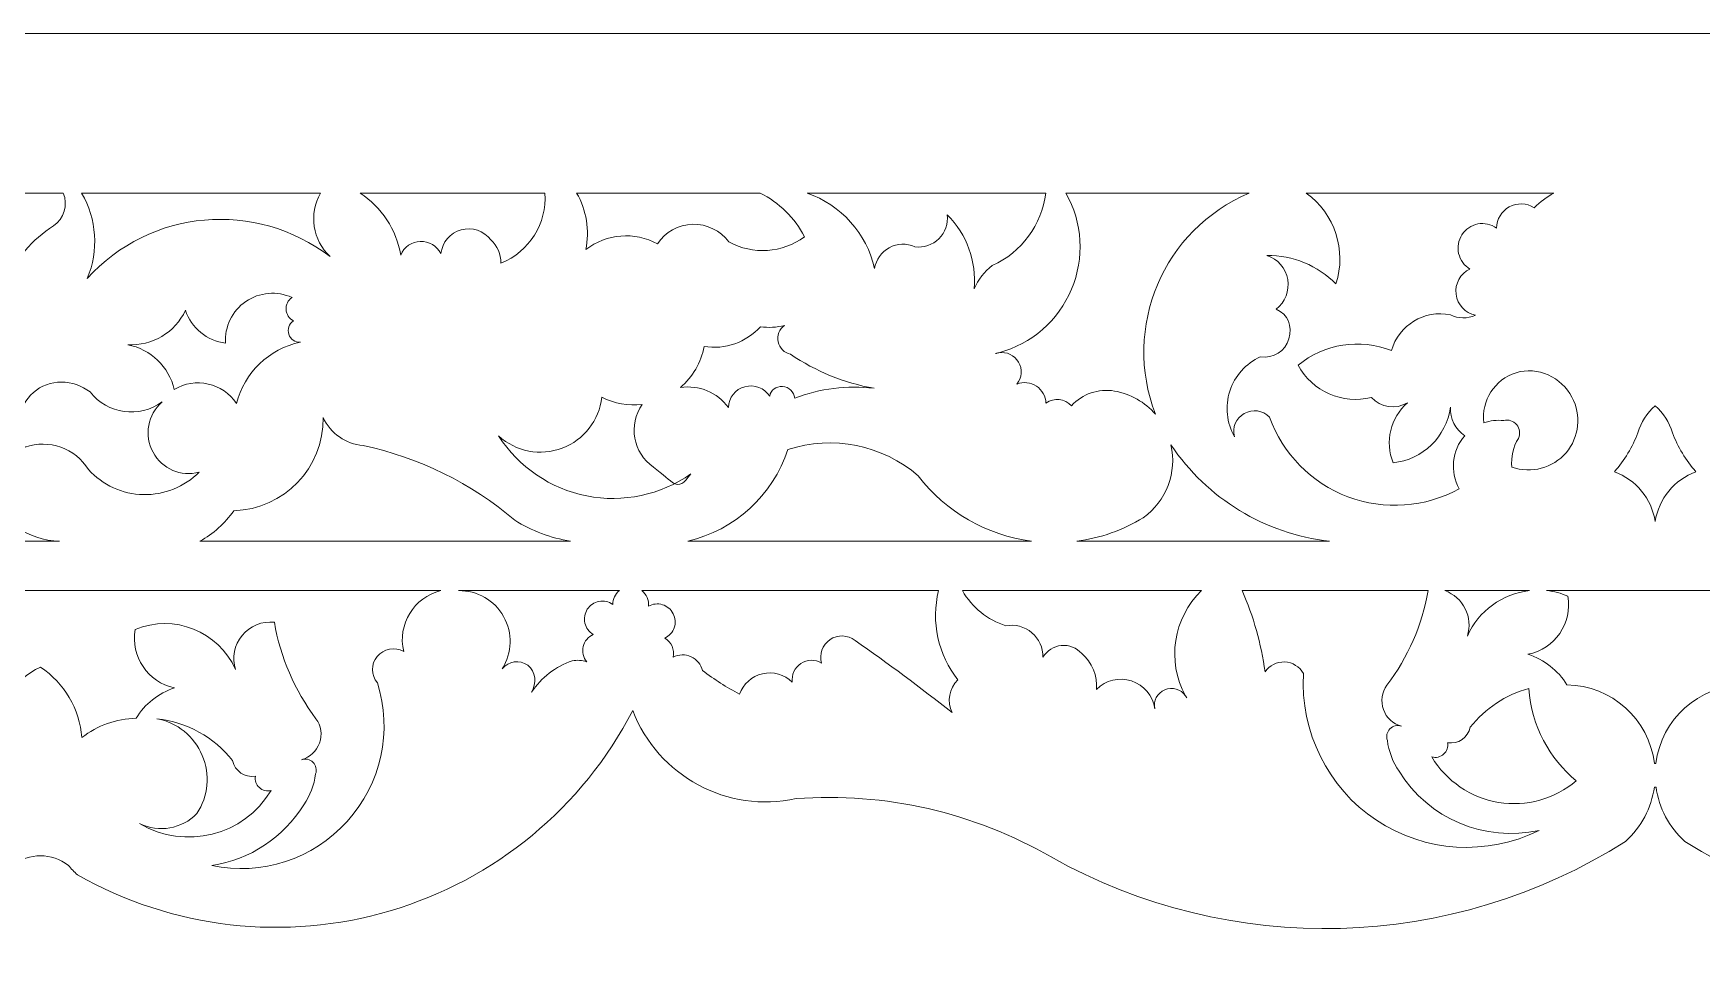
# Model space of a CAD drawing. Header units: millimetres. Extents: x 5491 to 5692, y 3893 to 3974.
# Drawn here: x 5525.5 to 5592.5, y 3892.7 to 3930 of the extents above; entities that cross this region are included whole.
import ezdxf

# ---------------------------------------------------------------- set-up
doc = ezdxf.new("R2010")
doc.units = ezdxf.units.MM
doc.header["$MEASUREMENT"] = 0
doc.layers.add('SITARA ALL', color=18, linetype='Continuous', true_color=0x000000)

msp = doc.modelspace()

# ---------------------------------------------------------------- linework, layer by layer
at = {"layer": 'SITARA ALL', "lineweight": 9}
for points, knots in [([(5690.658, 3930.033), (5690.658, 3930.033), (5590.668, 3930.033), (5590.668, 3930.033), (5590.668, 3930.033), (5490.677, 3930.033), (5490.677, 3930.033), (5490.677, 3930.033), (5490.677, 3894.013), (5490.677, 3894.013), (5490.677, 3894.013), (5495.109, 3894.013), (5495.109, 3894.013), (5495.703, 3897.139), (5498.024, 3899.654), (5501.092, 3900.497), (5504.161, 3901.34), (5507.47, 3900.33), (5509.577, 3897.946), (5513.228, 3893.504), (5519.729, 3892.739), (5524.301, 3896.226), (5524.433, 3896.344), (5524.555, 3896.471), (5524.667, 3896.607), (5525.326, 3897.119), (5526.249, 3897.119), (5526.908, 3896.607), (5527.02, 3896.471), (5527.143, 3896.344), (5527.274, 3896.226), (5531.094, 3894.055), (5535.633, 3893.534), (5539.845, 3894.783), (5544.057, 3896.033), (5547.568, 3898.925), (5549.586, 3902.828), (5550.603, 3900.188), (5553.39, 3898.684), (5556.154, 3899.289), (5559.724, 3899.554), (5563.293, 3898.736), (5566.392, 3896.943), (5573.62, 3892.893), (5582.479, 3893.13), (5589.474, 3897.571), (5590.105, 3898.139), (5590.516, 3898.911), (5590.634, 3899.752), (5590.634, 3899.752), (5590.701, 3899.752), (5590.701, 3899.752), (5590.819, 3898.911), (5591.23, 3898.139), (5591.861, 3897.571), (5598.858, 3893.134), (5607.717, 3892.889), (5614.943, 3896.943), (5618.042, 3898.736), (5621.611, 3899.554), (5625.181, 3899.289), (5627.946, 3898.687), (5630.734, 3900.187), (5631.749, 3902.828), (5633.772, 3898.928), (5637.297, 3896.021), (5641.511, 3894.777), (5645.725, 3893.533), (5650.245, 3894.049), (5654.061, 3896.226), (5654.192, 3896.344), (5654.315, 3896.471), (5654.427, 3896.607), (5655.086, 3897.119), (5656.009, 3897.119), (5656.668, 3896.607), (5656.78, 3896.471), (5656.903, 3896.344), (5657.034, 3896.226), (5661.61, 3892.745), (5668.113, 3893.499), (5671.758, 3897.946), (5673.853, 3900.341), (5677.128, 3901.335), (5680.2, 3900.509), (5683.273, 3899.682), (5685.616, 3897.136), (5686.226, 3894.013), (5686.226, 3894.013), (5690.658, 3894.013), (5690.658, 3894.013), (5690.658, 3894.013), (5690.658, 3930.033), (5690.658, 3930.033)], [0, 0, 0, 0, 0.032258, 0.032258, 0.032258, 0.064516, 0.064516, 0.064516, 0.096774, 0.096774, 0.096774, 0.129032, 0.129032, 0.129032, 0.16129, 0.16129, 0.16129, 0.193548, 0.193548, 0.193548, 0.225806, 0.225806, 0.225806, 0.258065, 0.258065, 0.258065, 0.290323, 0.290323, 0.290323, 0.322581, 0.322581, 0.322581, 0.354839, 0.354839, 0.354839, 0.387097, 0.387097, 0.387097, 0.419355, 0.419355, 0.419355, 0.451613, 0.451613, 0.451613, 0.483871, 0.483871, 0.483871, 0.516129, 0.516129, 0.516129, 0.548387, 0.548387, 0.548387, 0.580645, 0.580645, 0.580645, 0.612903, 0.612903, 0.612903, 0.645161, 0.645161, 0.645161, 0.677419, 0.677419, 0.677419, 0.709677, 0.709677, 0.709677, 0.741935, 0.741935, 0.741935, 0.774194, 0.774194, 0.774194, 0.806452, 0.806452, 0.806452, 0.83871, 0.83871, 0.83871, 0.870968, 0.870968, 0.870968, 0.903226, 0.903226, 0.903226, 0.935484, 0.935484, 0.935484, 0.967742, 0.967742, 0.967742, 1, 1, 1, 1]), ([(5526.317, 3922.296), (5525.449, 3921.763), (5524.782, 3920.958), (5524.42, 3920.006), (5524.488, 3920.629), (5524.422, 3921.259), (5524.228, 3921.855), (5524.035, 3922.304), (5523.549, 3922.552), (5523.072, 3922.443), (5522.596, 3922.334), (5522.264, 3921.937), (5522.286, 3921.448), (5521.915, 3921.461), (5521.555, 3921.318), (5521.293, 3921.054), (5521.032, 3920.79), (5520.893, 3920.43), (5520.91, 3920.059), (5520.619, 3921.49), (5519.804, 3922.759), (5518.622, 3923.617), (5518.622, 3923.617), (5526.706, 3923.617), (5526.706, 3923.617), (5526.896, 3923.14), (5526.735, 3922.594), (5526.317, 3922.296)], [0, 0, 0, 0, 0.111111, 0.111111, 0.111111, 0.222222, 0.222222, 0.222222, 0.333333, 0.333333, 0.333333, 0.444444, 0.444444, 0.444444, 0.555556, 0.555556, 0.555556, 0.666667, 0.666667, 0.666667, 0.777778, 0.777778, 0.777778, 0.888889, 0.888889, 0.888889, 1, 1, 1, 1]), ([(5537.427, 3921.062), (5534.441, 3923.358), (5530.196, 3922.98), (5527.67, 3920.185), (5528.135, 3921.302), (5528.052, 3922.571), (5527.443, 3923.617), (5527.443, 3923.617), (5537.041, 3923.617), (5537.041, 3923.617), (5536.564, 3922.778), (5536.723, 3921.722), (5537.427, 3921.062)], [0, 0, 0, 0, 0.25, 0.25, 0.25, 0.5, 0.5, 0.5, 0.75, 0.75, 0.75, 1, 1, 1, 1]), ([(5546.056, 3923.617), (5546.145, 3922.395), (5545.428, 3921.256), (5544.288, 3920.807), (5544.294, 3921.16), (5544.147, 3921.499), (5543.884, 3921.735), (5543.607, 3922.102), (5543.134, 3922.262), (5542.691, 3922.139), (5542.248, 3922.016), (5541.926, 3921.643), (5541.878, 3921.186), (5541.722, 3921.498), (5541.398, 3921.689), (5541.05, 3921.675), (5540.702, 3921.662), (5540.396, 3921.45), (5540.265, 3921.128), (5540.089, 3922.149), (5539.497, 3923.05), (5538.63, 3923.617), (5538.63, 3923.617), (5546.056, 3923.617), (5546.056, 3923.617)], [0, 0, 0, 0, 0.125, 0.125, 0.125, 0.25, 0.25, 0.25, 0.375, 0.375, 0.375, 0.5, 0.5, 0.5, 0.625, 0.625, 0.625, 0.75, 0.75, 0.75, 0.875, 0.875, 0.875, 1, 1, 1, 1]), ([(5556.486, 3921.86), (5555.6, 3921.207), (5554.413, 3921.126), (5553.446, 3921.652), (5553.106, 3922.113), (5552.563, 3922.378), (5551.991, 3922.362), (5551.42, 3922.347), (5550.894, 3922.056), (5550.581, 3921.577), (5549.661, 3922.08), (5548.531, 3921.989), (5547.704, 3921.344), (5547.856, 3922.122), (5547.724, 3922.928), (5547.332, 3923.617), (5547.332, 3923.617), (5554.7, 3923.617), (5554.7, 3923.617), (5555.468, 3923.238), (5556.094, 3922.621), (5556.486, 3921.86)], [0, 0, 0, 0, 0.142857, 0.142857, 0.142857, 0.285714, 0.285714, 0.285714, 0.428571, 0.428571, 0.428571, 0.571429, 0.571429, 0.571429, 0.714286, 0.714286, 0.714286, 0.857143, 0.857143, 0.857143, 1, 1, 1, 1]), ([(5566.184, 3923.617), (5566.023, 3922.339), (5565.208, 3921.235), (5564.034, 3920.704), (5563.711, 3920.464), (5563.46, 3920.14), (5563.308, 3919.767), (5563.403, 3920.871), (5563.008, 3921.96), (5562.226, 3922.744), (5562.267, 3922.389), (5562.142, 3922.034), (5561.887, 3921.783), (5561.632, 3921.532), (5561.274, 3921.413), (5560.919, 3921.46), (5560.59, 3921.608), (5560.211, 3921.594), (5559.894, 3921.422), (5559.577, 3921.249), (5559.359, 3920.941), (5559.305, 3920.584), (5558.983, 3921.996), (5557.958, 3923.143), (5556.589, 3923.617), (5556.589, 3923.617), (5566.184, 3923.617), (5566.184, 3923.617)], [0, 0, 0, 0, 0.111111, 0.111111, 0.111111, 0.222222, 0.222222, 0.222222, 0.333333, 0.333333, 0.333333, 0.444444, 0.444444, 0.444444, 0.555556, 0.555556, 0.555556, 0.666667, 0.666667, 0.666667, 0.777778, 0.777778, 0.777778, 0.888889, 0.888889, 0.888889, 1, 1, 1, 1]), ([(5574.358, 3923.617), (5570.906, 3922.155), (5569.237, 3918.224), (5570.591, 3914.728), (5570.166, 3915.22), (5569.584, 3915.55), (5568.944, 3915.664), (5568.303, 3915.773), (5567.651, 3915.55), (5567.211, 3915.071), (5566.949, 3915.364), (5566.506, 3915.41), (5566.19, 3915.175), (5566.18, 3915.453), (5566.036, 3915.709), (5565.803, 3915.862), (5565.57, 3916.014), (5565.28, 3916.045), (5565.021, 3915.942), (5565.224, 3916.194), (5565.251, 3916.545), (5565.087, 3916.825), (5564.924, 3917.104), (5564.612, 3917.254), (5564.293, 3917.201), (5564.251, 3917.189), (5564.209, 3917.179), (5564.166, 3917.169), (5564.208, 3917.183), (5564.25, 3917.194), (5564.293, 3917.201), (5565.609, 3917.553), (5566.688, 3918.495), (5567.216, 3919.752), (5567.743, 3921.009), (5567.664, 3922.43), (5566.994, 3923.617), (5566.994, 3923.617), (5574.358, 3923.617), (5574.358, 3923.617)], [0, 0, 0, 0, 0.076923, 0.076923, 0.076923, 0.153846, 0.153846, 0.153846, 0.230769, 0.230769, 0.230769, 0.307692, 0.307692, 0.307692, 0.384615, 0.384615, 0.384615, 0.461538, 0.461538, 0.461538, 0.538462, 0.538462, 0.538462, 0.615385, 0.615385, 0.615385, 0.692308, 0.692308, 0.692308, 0.769231, 0.769231, 0.769231, 0.846154, 0.846154, 0.846154, 0.923077, 0.923077, 0.923077, 1, 1, 1, 1]), ([(5576.644, 3923.617), (5576.644, 3923.617), (5586.601, 3923.617), (5586.601, 3923.617), (5586.312, 3923.454), (5586.044, 3923.257), (5585.802, 3923.03), (5585.501, 3923.221), (5585.12, 3923.233), (5584.806, 3923.063), (5584.493, 3922.892), (5584.297, 3922.569), (5584.294, 3922.212), (5584.076, 3922.367), (5583.804, 3922.425), (5583.541, 3922.375), (5583.278, 3922.324), (5583.048, 3922.17), (5582.903, 3921.945), (5582.757, 3921.721), (5582.71, 3921.446), (5582.771, 3921.186), (5582.832, 3920.925), (5582.996, 3920.702), (5583.227, 3920.566), (5582.84, 3920.385), (5582.613, 3919.976), (5582.666, 3919.552), (5582.719, 3919.129), (5583.028, 3918.79), (5583.447, 3918.71), (5583.126, 3918.563), (5582.756, 3918.568), (5582.438, 3918.723), (5581.395, 3918.939), (5580.362, 3918.316), (5580.07, 3917.291), (5578.804, 3917.791), (5577.368, 3917.566), (5576.317, 3916.702), (5576.892, 3915.651), (5578.1, 3915.117), (5579.264, 3915.402), (5579.636, 3914.995), (5580.244, 3914.907), (5580.716, 3915.193), (5580.028, 3914.594), (5579.796, 3913.624), (5580.139, 3912.779), (5581.328, 3912.911), (5582.276, 3913.829), (5582.446, 3915.013), (5582.421, 3914.556), (5582.638, 3914.121), (5583.018, 3913.865), (5582.498, 3913.276), (5582.409, 3912.423), (5582.797, 3911.739), (5581.425, 3910.981), (5579.79, 3910.863), (5578.323, 3911.415), (5576.857, 3911.967), (5575.702, 3913.143), (5575.17, 3914.617), (5574.904, 3914.89), (5574.487, 3914.949), (5574.156, 3914.759), (5573.825, 3914.569), (5573.661, 3914.194), (5573.763, 3913.827), (5573.448, 3914.385), (5573.38, 3915.049), (5573.577, 3915.659), (5573.774, 3916.269), (5574.22, 3916.77), (5574.801, 3917.039), (5575.315, 3916.951), (5575.812, 3917.264), (5575.953, 3917.766), (5576.095, 3918.267), (5575.921, 3918.756), (5575.437, 3918.949), (5575.802, 3919.23), (5575.981, 3919.69), (5575.902, 3920.144), (5575.823, 3920.597), (5575.504, 3920.968), (5575.066, 3921.109), (5576.108, 3921.122), (5577.112, 3920.708), (5577.842, 3919.964), (5578.279, 3921.314), (5577.796, 3922.79), (5576.644, 3923.617)], [0, 0, 0, 0, 0.032258, 0.032258, 0.032258, 0.064516, 0.064516, 0.064516, 0.096774, 0.096774, 0.096774, 0.129032, 0.129032, 0.129032, 0.16129, 0.16129, 0.16129, 0.193548, 0.193548, 0.193548, 0.225806, 0.225806, 0.225806, 0.258065, 0.258065, 0.258065, 0.290323, 0.290323, 0.290323, 0.322581, 0.322581, 0.322581, 0.354839, 0.354839, 0.354839, 0.387097, 0.387097, 0.387097, 0.419355, 0.419355, 0.419355, 0.451613, 0.451613, 0.451613, 0.483871, 0.483871, 0.483871, 0.516129, 0.516129, 0.516129, 0.548387, 0.548387, 0.548387, 0.580645, 0.580645, 0.580645, 0.612903, 0.612903, 0.612903, 0.645161, 0.645161, 0.645161, 0.677419, 0.677419, 0.677419, 0.709677, 0.709677, 0.709677, 0.741935, 0.741935, 0.741935, 0.774194, 0.774194, 0.774194, 0.806452, 0.806452, 0.806452, 0.83871, 0.83871, 0.83871, 0.870968, 0.870968, 0.870968, 0.903226, 0.903226, 0.903226, 0.935484, 0.935484, 0.935484, 0.967742, 0.967742, 0.967742, 1, 1, 1, 1]), ([(5526.555, 3909.629), (5526.555, 3909.629), (5512.017, 3909.629), (5512.017, 3909.629), (5512.901, 3909.718), (5513.713, 3910.155), (5514.273, 3910.845), (5514.833, 3911.534), (5515.095, 3912.414), (5515.001, 3913.297), (5514.907, 3914.18), (5514.465, 3914.989), (5513.773, 3915.545), (5513.081, 3916.101), (5512.199, 3916.359), (5511.317, 3916.26), (5510.85, 3916.717), (5510.602, 3917.353), (5510.636, 3918.005), (5510.669, 3918.657), (5510.984, 3919.266), (5511.495, 3919.673), (5511.379, 3919.382), (5511.423, 3919.052), (5511.611, 3918.802), (5511.799, 3918.552), (5512.102, 3918.419), (5512.413, 3918.451), (5513.407, 3919.638), (5515.055, 3920.048), (5516.491, 3919.469), (5516.049, 3918.911), (5516.008, 3918.135), (5516.389, 3917.534), (5517.743, 3918.002), (5519.227, 3917.329), (5519.772, 3916.004), (5518.754, 3915.954), (5517.773, 3915.611), (5516.947, 3915.016), (5517.558, 3914.129), (5518.713, 3913.803), (5519.697, 3914.241), (5519.682, 3913.928), (5519.825, 3913.627), (5520.078, 3913.44), (5520.33, 3913.253), (5520.657, 3913.203), (5520.953, 3913.309), (5522.002, 3913.021), (5522.936, 3912.414), (5523.625, 3911.572), (5524.159, 3910.424), (5525.29, 3909.673), (5526.555, 3909.629)], [0, 0, 0, 0, 0.055556, 0.055556, 0.055556, 0.111111, 0.111111, 0.111111, 0.166667, 0.166667, 0.166667, 0.222222, 0.222222, 0.222222, 0.277778, 0.277778, 0.277778, 0.333333, 0.333333, 0.333333, 0.388889, 0.388889, 0.388889, 0.444444, 0.444444, 0.444444, 0.5, 0.5, 0.5, 0.555556, 0.555556, 0.555556, 0.611111, 0.611111, 0.611111, 0.666667, 0.666667, 0.666667, 0.722222, 0.722222, 0.722222, 0.777778, 0.777778, 0.777778, 0.833333, 0.833333, 0.833333, 0.888889, 0.888889, 0.888889, 0.944444, 0.944444, 0.944444, 1, 1, 1, 1]), ([(5536.234, 3917.625), (5534.975, 3917.362), (5533.978, 3916.404), (5533.665, 3915.156), (5533.118, 3915.988), (5532.013, 3916.239), (5531.162, 3915.722), (5530.953, 3916.641), (5530.22, 3917.348), (5529.294, 3917.523), (5530.278, 3917.467), (5531.196, 3918.014), (5531.613, 3918.906), (5531.851, 3918.193), (5532.477, 3917.681), (5533.223, 3917.587), (5533.181, 3918.249), (5533.49, 3918.884), (5534.036, 3919.26), (5534.583, 3919.636), (5535.292, 3919.695), (5535.895, 3919.421), (5535.735, 3919.314), (5535.643, 3919.13), (5535.654, 3918.937), (5535.666, 3918.744), (5535.777, 3918.573), (5535.949, 3918.486), (5535.774, 3918.367), (5535.701, 3918.145), (5535.769, 3917.945), (5535.837, 3917.744), (5536.023, 3917.614), (5536.234, 3917.625)], [0, 0, 0, 0, 0.090909, 0.090909, 0.090909, 0.181818, 0.181818, 0.181818, 0.272727, 0.272727, 0.272727, 0.363636, 0.363636, 0.363636, 0.454545, 0.454545, 0.454545, 0.545455, 0.545455, 0.545455, 0.636364, 0.636364, 0.636364, 0.727273, 0.727273, 0.727273, 0.818182, 0.818182, 0.818182, 0.909091, 0.909091, 0.909091, 1, 1, 1, 1]), ([(5559.28, 3915.773), (5558.2, 3915.904), (5557.105, 3915.766), (5556.092, 3915.371), (5556.073, 3915.629), (5555.864, 3915.832), (5555.605, 3915.843), (5555.347, 3915.854), (5555.13, 3915.709), (5555.089, 3915.454), (5554.876, 3915.788), (5554.47, 3915.943), (5554.089, 3915.837), (5553.707, 3915.732), (5553.44, 3915.401), (5553.429, 3915.005), (5552.986, 3915.611), (5552.242, 3915.919), (5551.5, 3915.801), (5551.996, 3916.228), (5552.332, 3916.811), (5552.451, 3917.454), (5553.293, 3917.318), (5554.146, 3917.616), (5554.718, 3918.248), (5555.042, 3918.201), (5555.372, 3918.219), (5555.689, 3918.302), (5555.479, 3918.153), (5555.377, 3917.894), (5555.43, 3917.642), (5555.482, 3917.389), (5555.676, 3917.194), (5555.928, 3917.143), (5556.936, 3916.453), (5558.078, 3915.986), (5559.28, 3915.773)], [0, 0, 0, 0, 0.083333, 0.083333, 0.083333, 0.166667, 0.166667, 0.166667, 0.25, 0.25, 0.25, 0.333333, 0.333333, 0.333333, 0.416667, 0.416667, 0.416667, 0.5, 0.5, 0.5, 0.583333, 0.583333, 0.583333, 0.666667, 0.666667, 0.666667, 0.75, 0.75, 0.75, 0.833333, 0.833333, 0.833333, 0.916667, 0.916667, 0.916667, 1, 1, 1, 1]), ([(5587.324, 3915.414), (5587.713, 3914.695), (5587.62, 3913.81), (5587.09, 3913.187), (5586.56, 3912.565), (5585.685, 3912.337), (5584.913, 3912.607), (5584.864, 3913.01), (5584.956, 3913.419), (5585.174, 3913.763), (5585.258, 3913.944), (5585.231, 3914.157), (5585.103, 3914.31), (5584.975, 3914.463), (5584.773, 3914.529), (5584.58, 3914.479), (5584.311, 3914.505), (5584.04, 3914.473), (5583.785, 3914.383), (5583.671, 3915.279), (5584.215, 3916.129), (5585.077, 3916.4), (5585.939, 3916.671), (5586.906, 3916.215), (5587.324, 3915.414)], [0, 0, 0, 0, 0.125, 0.125, 0.125, 0.25, 0.25, 0.25, 0.375, 0.375, 0.375, 0.5, 0.5, 0.5, 0.625, 0.625, 0.625, 0.75, 0.75, 0.75, 0.875, 0.875, 0.875, 1, 1, 1, 1]), ([(5532.165, 3912.409), (5531.573, 3911.812), (5530.762, 3911.485), (5529.922, 3911.502), (5529.082, 3911.52), (5528.283, 3911.885), (5527.716, 3912.506), (5527.186, 3913.369), (5526.127, 3913.745), (5525.173, 3913.407), (5524.736, 3914.123), (5524.875, 3915.049), (5525.502, 3915.606), (5526.13, 3916.163), (5527.122, 3916.145), (5527.781, 3915.626), (5528.481, 3914.736), (5529.757, 3914.558), (5530.672, 3915.223), (5530.094, 3914.719), (5529.944, 3913.88), (5530.312, 3913.206), (5530.68, 3912.533), (5531.428, 3912.195), (5532.165, 3912.409)], [0, 0, 0, 0, 0.125, 0.125, 0.125, 0.25, 0.25, 0.25, 0.375, 0.375, 0.375, 0.5, 0.5, 0.5, 0.625, 0.625, 0.625, 0.75, 0.75, 0.75, 0.875, 0.875, 0.875, 1, 1, 1, 1]), ([(5549.963, 3915.127), (5549.397, 3914.305), (5549.599, 3913.18), (5550.415, 3912.606), (5551.232, 3912.032), (5551.339, 3911.522), (5551.921, 3912.334), (5550.705, 3911.483), (5549.195, 3911.164), (5547.739, 3911.45), (5546.283, 3911.736), (5545.002, 3912.61), (5544.198, 3913.858), (5544.889, 3913.227), (5545.877, 3913.038), (5546.752, 3913.369), (5547.627, 3913.701), (5548.24, 3914.484), (5548.34, 3915.414), (5548.841, 3915.162), (5549.406, 3915.062), (5549.963, 3915.127)], [0, 0, 0, 0, 0.142857, 0.142857, 0.142857, 0.285714, 0.285714, 0.285714, 0.428571, 0.428571, 0.428571, 0.571429, 0.571429, 0.571429, 0.714286, 0.714286, 0.714286, 0.857143, 0.857143, 0.857143, 1, 1, 1, 1]), ([(5590.668, 3915.066), (5590.998, 3914.782), (5591.24, 3914.408), (5591.362, 3913.99), (5591.578, 3913.413), (5591.897, 3912.882), (5592.304, 3912.42), (5591.437, 3912.1), (5590.812, 3911.338), (5590.668, 3910.425), (5590.523, 3911.338), (5589.898, 3912.1), (5589.031, 3912.42), (5589.438, 3912.882), (5589.757, 3913.413), (5589.973, 3913.99), (5590.095, 3914.408), (5590.337, 3914.782), (5590.668, 3915.066)], [0, 0, 0, 0, 0.166667, 0.166667, 0.166667, 0.333333, 0.333333, 0.333333, 0.5, 0.5, 0.5, 0.666667, 0.666667, 0.666667, 0.833333, 0.833333, 0.833333, 1, 1, 1, 1]), ([(5547.084, 3909.629), (5547.084, 3909.629), (5532.194, 3909.629), (5532.194, 3909.629), (5532.737, 3909.926), (5533.202, 3910.346), (5533.553, 3910.856), (5535.575, 3910.909), (5537.178, 3912.576), (5537.146, 3914.599), (5537.439, 3913.96), (5538.054, 3913.53), (5538.755, 3913.473), (5541.002, 3912.995), (5543.096, 3911.964), (5544.845, 3910.473), (5545.529, 3910.048), (5546.29, 3909.762), (5547.084, 3909.629)], [0, 0, 0, 0, 0.166667, 0.166667, 0.166667, 0.333333, 0.333333, 0.333333, 0.5, 0.5, 0.5, 0.666667, 0.666667, 0.666667, 0.833333, 0.833333, 0.833333, 1, 1, 1, 1]), ([(5565.61, 3909.629), (5565.61, 3909.629), (5551.798, 3909.629), (5551.798, 3909.629), (5553.689, 3910.075), (5555.211, 3911.469), (5555.819, 3913.314), (5557.63, 3913.898), (5559.616, 3913.497), (5561.059, 3912.257), (5562.17, 3910.813), (5563.805, 3909.869), (5565.61, 3909.629)], [0, 0, 0, 0, 0.25, 0.25, 0.25, 0.5, 0.5, 0.5, 0.75, 0.75, 0.75, 1, 1, 1, 1]), ([(5571.211, 3913.503), (5572.664, 3911.341), (5574.989, 3909.925), (5577.577, 3909.629), (5577.577, 3909.629), (5567.425, 3909.629), (5567.425, 3909.629), (5568.373, 3909.755), (5569.284, 3910.077), (5570.101, 3910.574), (5571.026, 3911.239), (5571.464, 3912.392), (5571.211, 3913.503)], [0, 0, 0, 0, 0.25, 0.25, 0.25, 0.5, 0.5, 0.5, 0.75, 0.75, 0.75, 1, 1, 1, 1]), ([(5541.877, 3907.645), (5541.877, 3907.645), (5509.698, 3907.645), (5509.698, 3907.645), (5510.783, 3907.381), (5511.451, 3906.288), (5511.193, 3905.202), (5511.54, 3905.401), (5511.978, 3905.327), (5512.24, 3905.026), (5512.502, 3904.725), (5512.497, 3904.258), (5512.252, 3903.942), (5511.638, 3901.995), (5512.106, 3899.868), (5513.48, 3898.357), (5514.854, 3896.846), (5516.906, 3896.174), (5518.903, 3896.6), (5517.371, 3896.83), (5516.018, 3897.726), (5515.206, 3899.045), (5514.953, 3899.413), (5514.791, 3899.836), (5514.733, 3900.279), (5514.674, 3900.442), (5514.714, 3900.623), (5514.835, 3900.746), (5514.957, 3900.868), (5515.14, 3900.909), (5515.303, 3900.852), (5514.965, 3900.941), (5514.692, 3901.19), (5514.575, 3901.519), (5514.457, 3901.848), (5514.511, 3902.216), (5514.716, 3902.499), (5515.577, 3903.638), (5516.15, 3904.967), (5516.389, 3906.375), (5516.881, 3906.43), (5517.368, 3906.232), (5517.683, 3905.85), (5517.998, 3905.468), (5518.098, 3904.949), (5517.95, 3904.476), (5518.634, 3906.016), (5520.425, 3906.728), (5521.981, 3906.081), (5522.166, 3905.012), (5521.488, 3903.981), (5520.434, 3903.726), (5521.064, 3903.511), (5521.6, 3903.082), (5521.948, 3902.514), (5522.682, 3902.502), (5523.395, 3902.266), (5523.991, 3901.838), (5524.008, 3903.02), (5524.709, 3904.086), (5525.788, 3904.569), (5526.749, 3903.934), (5527.364, 3902.888), (5527.452, 3901.739), (5528.072, 3902.229), (5528.837, 3902.501), (5529.627, 3902.514), (5529.98, 3903.091), (5530.528, 3903.525), (5531.171, 3903.736), (5530.1, 3903.964), (5529.403, 3905.003), (5529.595, 3906.081), (5531.15, 3906.73), (5532.94, 3906.015), (5533.625, 3904.476), (5533.476, 3904.948), (5533.576, 3905.464), (5533.89, 3905.847), (5534.204, 3906.23), (5534.694, 3906.428), (5535.187, 3906.375), (5535.425, 3904.967), (5535.998, 3903.638), (5536.859, 3902.499), (5537.065, 3902.217), (5537.118, 3901.851), (5537.001, 3901.522), (5536.885, 3901.193), (5536.61, 3900.942), (5536.272, 3900.852), (5536.435, 3900.91), (5536.616, 3900.869), (5536.738, 3900.748), (5536.86, 3900.626), (5536.9, 3900.442), (5536.842, 3900.279), (5536.785, 3899.836), (5536.622, 3899.413), (5536.369, 3899.045), (5535.557, 3897.726), (5534.204, 3896.831), (5532.672, 3896.6), (5534.671, 3896.181), (5536.742, 3896.856), (5538.11, 3898.372), (5539.478, 3899.888), (5539.944, 3901.997), (5539.324, 3903.942), (5539.068, 3904.249), (5539.065, 3904.694), (5539.317, 3905.004), (5539.568, 3905.314), (5540.029, 3905.389), (5540.382, 3905.202), (5540.123, 3906.288), (5540.792, 3907.38), (5541.877, 3907.645)], [0, 0, 0, 0, 0.025641, 0.025641, 0.025641, 0.051282, 0.051282, 0.051282, 0.076923, 0.076923, 0.076923, 0.102564, 0.102564, 0.102564, 0.128205, 0.128205, 0.128205, 0.153846, 0.153846, 0.153846, 0.179487, 0.179487, 0.179487, 0.205128, 0.205128, 0.205128, 0.230769, 0.230769, 0.230769, 0.25641, 0.25641, 0.25641, 0.282051, 0.282051, 0.282051, 0.307692, 0.307692, 0.307692, 0.333333, 0.333333, 0.333333, 0.358974, 0.358974, 0.358974, 0.384615, 0.384615, 0.384615, 0.410256, 0.410256, 0.410256, 0.435897, 0.435897, 0.435897, 0.461538, 0.461538, 0.461538, 0.487179, 0.487179, 0.487179, 0.512821, 0.512821, 0.512821, 0.538462, 0.538462, 0.538462, 0.564103, 0.564103, 0.564103, 0.589744, 0.589744, 0.589744, 0.615385, 0.615385, 0.615385, 0.641026, 0.641026, 0.641026, 0.666667, 0.666667, 0.666667, 0.692308, 0.692308, 0.692308, 0.717949, 0.717949, 0.717949, 0.74359, 0.74359, 0.74359, 0.769231, 0.769231, 0.769231, 0.794872, 0.794872, 0.794872, 0.820513, 0.820513, 0.820513, 0.846154, 0.846154, 0.846154, 0.871795, 0.871795, 0.871795, 0.897436, 0.897436, 0.897436, 0.923077, 0.923077, 0.923077, 0.948718, 0.948718, 0.948718, 0.974359, 0.974359, 0.974359, 1, 1, 1, 1]), ([(5549.049, 3907.645), (5549.049, 3907.645), (5542.588, 3907.645), (5542.588, 3907.645), (5543.337, 3907.654), (5544.032, 3907.254), (5544.399, 3906.601), (5544.766, 3905.948), (5544.742, 3905.14), (5544.345, 3904.505), (5544.594, 3904.816), (5545.042, 3904.879), (5545.368, 3904.648), (5545.693, 3904.418), (5545.731, 3903.9), (5545.521, 3903.561), (5545.91, 3904.152), (5546.486, 3904.597), (5547.156, 3904.824), (5547.349, 3904.862), (5547.549, 3904.848), (5547.735, 3904.783), (5547.598, 3904.956), (5547.547, 3905.183), (5547.598, 3905.398), (5547.649, 3905.613), (5547.798, 3905.793), (5547.999, 3905.885), (5547.83, 3905.985), (5547.709, 3906.149), (5547.664, 3906.34), (5547.619, 3906.53), (5547.654, 3906.732), (5547.761, 3906.897), (5547.867, 3907.061), (5548.037, 3907.175), (5548.229, 3907.212), (5548.421, 3907.249), (5548.621, 3907.205), (5548.781, 3907.092), (5548.784, 3907.307), (5548.882, 3907.51), (5549.049, 3907.645)], [0, 0, 0, 0, 0.071429, 0.071429, 0.071429, 0.142857, 0.142857, 0.142857, 0.214286, 0.214286, 0.214286, 0.285714, 0.285714, 0.285714, 0.357143, 0.357143, 0.357143, 0.428571, 0.428571, 0.428571, 0.5, 0.5, 0.5, 0.571429, 0.571429, 0.571429, 0.642857, 0.642857, 0.642857, 0.714286, 0.714286, 0.714286, 0.785714, 0.785714, 0.785714, 0.857143, 0.857143, 0.857143, 0.928571, 0.928571, 0.928571, 1, 1, 1, 1]), ([(5561.875, 3907.645), (5561.564, 3906.393), (5561.851, 3905.068), (5562.654, 3904.057), (5562.3, 3903.716), (5562.204, 3903.187), (5562.416, 3902.743), (5561.148, 3903.749), (5559.849, 3904.716), (5558.521, 3905.64), (5558.228, 3905.871), (5557.82, 3905.885), (5557.512, 3905.675), (5557.205, 3905.465), (5557.067, 3905.089), (5557.176, 3904.733), (5556.918, 3904.889), (5556.594, 3904.883), (5556.342, 3904.717), (5556.091, 3904.551), (5555.956, 3904.26), (5555.998, 3903.961), (5555.685, 3904.275), (5555.233, 3904.405), (5554.802, 3904.306), (5554.371, 3904.207), (5554.022, 3903.897), (5553.876, 3903.479), (5553.36, 3903.761), (5552.863, 3904.08), (5552.391, 3904.432), (5552.33, 3904.677), (5552.16, 3904.882), (5551.93, 3904.987), (5551.7, 3905.092), (5551.436, 3905.087), (5551.211, 3904.972), (5551.273, 3905.273), (5551.137, 3905.58), (5550.872, 3905.736), (5551.05, 3905.818), (5551.187, 3905.97), (5551.252, 3906.155), (5551.316, 3906.34), (5551.302, 3906.543), (5551.213, 3906.718), (5551.124, 3906.893), (5550.967, 3907.023), (5550.779, 3907.08), (5550.591, 3907.136), (5550.389, 3907.114), (5550.218, 3907.018), (5550.241, 3907.258), (5550.141, 3907.494), (5549.953, 3907.645), (5549.953, 3907.645), (5561.875, 3907.645), (5561.875, 3907.645)], [0, 0, 0, 0, 0.052632, 0.052632, 0.052632, 0.105263, 0.105263, 0.105263, 0.157895, 0.157895, 0.157895, 0.210526, 0.210526, 0.210526, 0.263158, 0.263158, 0.263158, 0.315789, 0.315789, 0.315789, 0.368421, 0.368421, 0.368421, 0.421053, 0.421053, 0.421053, 0.473684, 0.473684, 0.473684, 0.526316, 0.526316, 0.526316, 0.578947, 0.578947, 0.578947, 0.631579, 0.631579, 0.631579, 0.684211, 0.684211, 0.684211, 0.736842, 0.736842, 0.736842, 0.789474, 0.789474, 0.789474, 0.842105, 0.842105, 0.842105, 0.894737, 0.894737, 0.894737, 0.947368, 0.947368, 0.947368, 1, 1, 1, 1]), ([(5572.443, 3907.645), (5571.294, 3906.546), (5571.029, 3904.812), (5571.799, 3903.42), (5571.818, 3903.392), (5571.835, 3903.362), (5571.85, 3903.331), (5571.833, 3903.361), (5571.816, 3903.39), (5571.799, 3903.42), (5571.612, 3903.689), (5571.261, 3903.788), (5570.961, 3903.657), (5570.661, 3903.526), (5570.491, 3903.222), (5570.56, 3902.902), (5570.488, 3903.422), (5570.125, 3903.855), (5569.626, 3904.018), (5569.127, 3904.18), (5568.584, 3904.049), (5568.219, 3903.671), (5568.263, 3904.221), (5568.043, 3904.758), (5567.625, 3905.118), (5567.419, 3905.349), (5567.115, 3905.468), (5566.806, 3905.439), (5566.498, 3905.409), (5566.223, 3905.236), (5566.065, 3904.97), (5566.073, 3905.348), (5565.91, 3905.71), (5565.621, 3905.954), (5565.332, 3906.199), (5564.951, 3906.301), (5564.579, 3906.231), (5563.84, 3906.465), (5563.216, 3906.971), (5562.834, 3907.645), (5562.834, 3907.645), (5572.443, 3907.645), (5572.443, 3907.645)], [0, 0, 0, 0, 0.071429, 0.071429, 0.071429, 0.142857, 0.142857, 0.142857, 0.214286, 0.214286, 0.214286, 0.285714, 0.285714, 0.285714, 0.357143, 0.357143, 0.357143, 0.428571, 0.428571, 0.428571, 0.5, 0.5, 0.5, 0.571429, 0.571429, 0.571429, 0.642857, 0.642857, 0.642857, 0.714286, 0.714286, 0.714286, 0.785714, 0.785714, 0.785714, 0.857143, 0.857143, 0.857143, 0.928571, 0.928571, 0.928571, 1, 1, 1, 1]), ([(5581.549, 3907.645), (5581.303, 3906.265), (5580.734, 3904.962), (5579.889, 3903.844), (5579.684, 3903.561), (5579.631, 3903.194), (5579.749, 3902.865), (5579.867, 3902.535), (5580.137, 3902.286), (5580.476, 3902.198), (5580.312, 3902.255), (5580.131, 3902.213), (5580.009, 3902.09), (5579.888, 3901.967), (5579.847, 3901.787), (5579.906, 3901.625), (5579.963, 3901.181), (5580.126, 3900.759), (5580.379, 3900.39), (5581.556, 3898.478), (5583.815, 3897.522), (5586.007, 3898.012), (5583.909, 3896.974), (5581.417, 3897.13), (5579.465, 3898.422), (5577.513, 3899.715), (5576.399, 3901.974), (5576.537, 3904.311), (5576.384, 3904.587), (5576.098, 3904.764), (5575.782, 3904.778), (5575.466, 3904.792), (5575.168, 3904.643), (5574.991, 3904.381), (5574.838, 3905.507), (5574.529, 3906.605), (5574.071, 3907.645), (5574.071, 3907.645), (5581.549, 3907.645), (5581.549, 3907.645)], [0, 0, 0, 0, 0.076923, 0.076923, 0.076923, 0.153846, 0.153846, 0.153846, 0.230769, 0.230769, 0.230769, 0.307692, 0.307692, 0.307692, 0.384615, 0.384615, 0.384615, 0.461538, 0.461538, 0.461538, 0.538462, 0.538462, 0.538462, 0.615385, 0.615385, 0.615385, 0.692308, 0.692308, 0.692308, 0.769231, 0.769231, 0.769231, 0.846154, 0.846154, 0.846154, 0.923077, 0.923077, 0.923077, 1, 1, 1, 1]), ([(5582.21, 3907.645), (5582.21, 3907.645), (5585.613, 3907.645), (5585.613, 3907.645), (5584.518, 3907.522), (5583.571, 3906.828), (5583.123, 3905.821), (5583.359, 3906.576), (5582.956, 3907.382), (5582.21, 3907.645)], [0, 0, 0, 0, 0.333333, 0.333333, 0.333333, 0.666667, 0.666667, 0.666667, 1, 1, 1, 1]), ([(5586.307, 3907.645), (5586.307, 3907.645), (5595.028, 3907.645), (5595.028, 3907.645), (5594.737, 3907.612), (5594.452, 3907.539), (5594.182, 3907.426), (5593.984, 3906.339), (5594.697, 3905.296), (5595.782, 3905.088), (5595.128, 3904.88), (5594.572, 3904.444), (5594.214, 3903.859), (5592.418, 3903.829), (5590.918, 3902.485), (5590.695, 3900.702), (5590.695, 3900.702), (5590.64, 3900.702), (5590.64, 3900.702), (5590.416, 3902.485), (5588.917, 3903.83), (5587.121, 3903.859), (5586.763, 3904.444), (5586.207, 3904.88), (5585.553, 3905.088), (5586.638, 3905.298), (5587.352, 3906.339), (5587.153, 3907.426), (5586.883, 3907.539), (5586.598, 3907.612), (5586.307, 3907.645)], [0, 0, 0, 0, 0.1, 0.1, 0.1, 0.2, 0.2, 0.2, 0.3, 0.3, 0.3, 0.4, 0.4, 0.4, 0.5, 0.5, 0.5, 0.6, 0.6, 0.6, 0.7, 0.7, 0.7, 0.8, 0.8, 0.8, 0.9, 0.9, 0.9, 1, 1, 1, 1]), ([(5587.493, 3900.007), (5586.632, 3899.273), (5585.491, 3898.955), (5584.375, 3899.138), (5583.258, 3899.321), (5582.275, 3899.991), (5581.693, 3900.961), (5581.86, 3900.916), (5582.039, 3900.959), (5582.167, 3901.075), (5582.295, 3901.192), (5582.355, 3901.364), (5582.326, 3901.534), (5582.749, 3901.463), (5583.152, 3901.739), (5583.238, 3902.159), (5583.835, 3902.912), (5584.658, 3903.456), (5585.585, 3903.71), (5585.702, 3902.208), (5586.426, 3900.898), (5587.493, 3900.007)], [0.249815, 0.249815, 0.249815, 0.249815, 0.375, 0.375, 0.375, 0.5, 0.5, 0.5, 0.625, 0.625, 0.625, 0.75, 0.75, 0.75, 0.875, 0.875, 0.875, 1, 1, 1, 1.0634828, 1.0634828, 1.0634828, 1.0634828]), ([(5535.055, 3899.616), (5533.964, 3897.792), (5531.597, 3897.201), (5529.773, 3898.291), (5530.544, 3897.908), (5531.474, 3898.068), (5532.073, 3898.686), (5532.532, 3899.381), (5532.613, 3900.259), (5532.288, 3901.026), (5531.963, 3901.793), (5531.284, 3902.345), (5530.465, 3902.499), (5531.664, 3902.366), (5532.761, 3901.758), (5533.51, 3900.814), (5533.597, 3900.394), (5533.999, 3900.118), (5534.422, 3900.189), (5534.394, 3900.018), (5534.454, 3899.845), (5534.583, 3899.729), (5534.711, 3899.613), (5534.888, 3899.57), (5535.055, 3899.616)], [0, 0, 0, 0, 0.125, 0.125, 0.125, 0.25, 0.25, 0.25, 0.375, 0.375, 0.375, 0.5, 0.5, 0.5, 0.625, 0.625, 0.625, 0.75, 0.75, 0.75, 0.875, 0.875, 0.875, 1, 1, 1, 1])]:
    msp.add_open_spline(points, degree=3, knots=knots, dxfattribs=at)

doc.saveas('drawing.dxf')
